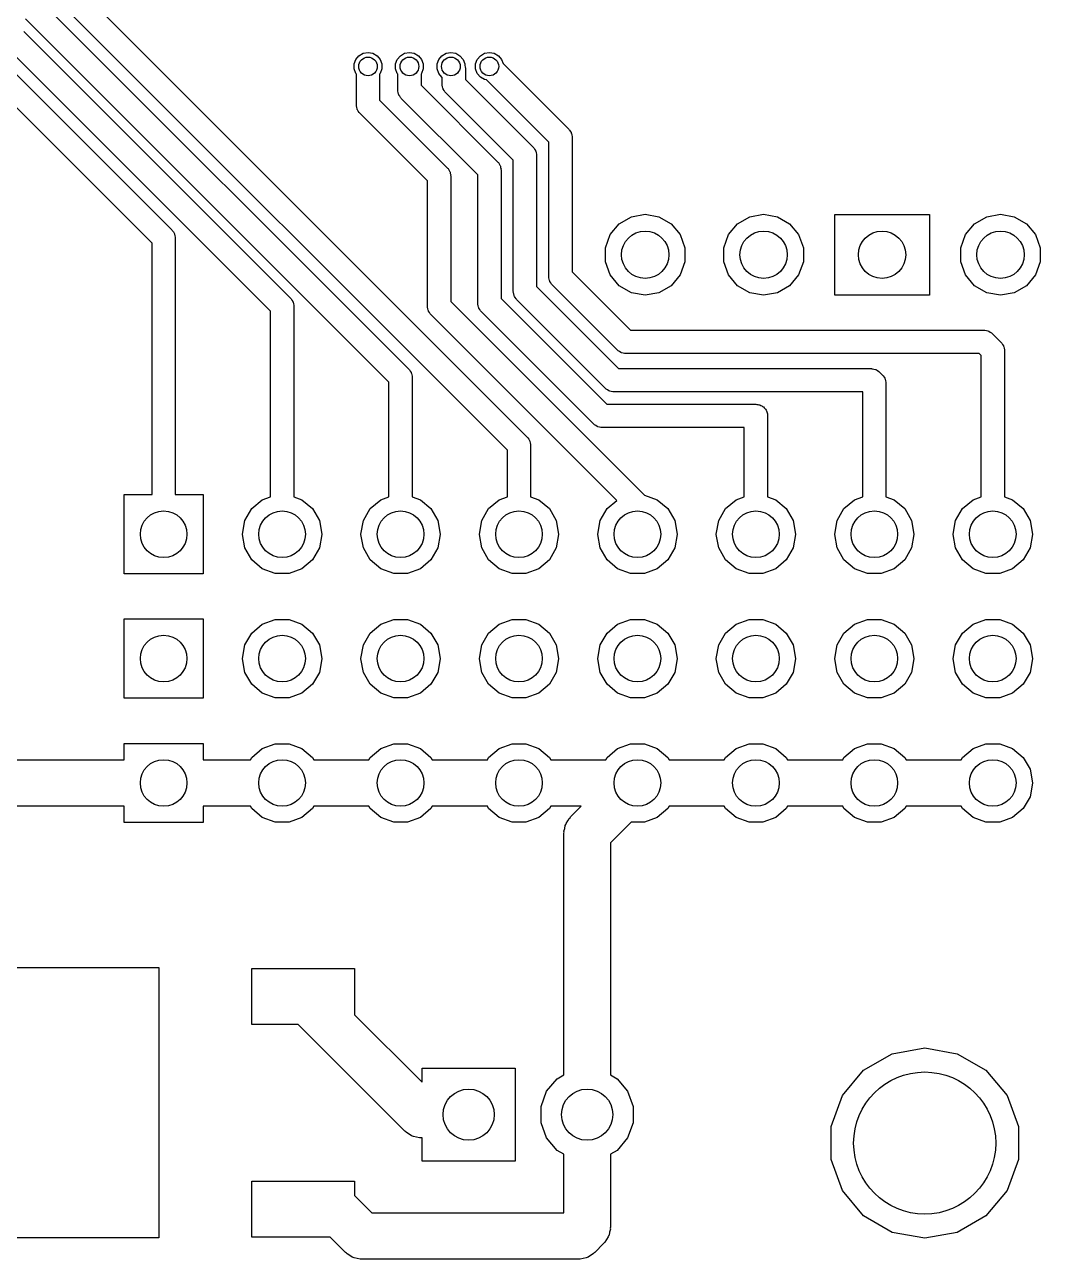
# Model space of a CAD drawing. Extents: x 10 to 287, y -200 to -10.
# Drawn here: x 120.4 to 142.18, y -108 to -81.53 of the extents above; entities that cross this region are included whole.
import ezdxf

# ---------------------------------------------------------------- set-up
doc = ezdxf.new("R2010")
doc.units = 0
doc.header["$MEASUREMENT"] = 0
doc.layers.add('BLACK', color=7, linetype='CONTINUOUS')

msp = doc.modelspace()

# ---------------------------------------------------------------- linework, layer by layer
at = {"layer": 'Black'}
for p, q in [((121.017, -80.2142), (131.177, -90.3742)), ((130.75, -90.6546), (120.737, -80.641)), ((120.698, -80.9747), (128.637, -88.9137)), ((128.21, -89.1941), (120.418, -81.4015)), ((120.382, -81.6747), (126.097, -87.3897)), ((125.67, -87.6701), (120.102, -82.1015)), ((127.465, -82.3707), (127.501, -82.2724)), ((127.501, -82.2724), (127.568, -82.1923)), ((127.568, -82.1923), (127.659, -82.14)), ((127.659, -82.14), (127.762, -82.1219)), ((127.762, -82.1219), (127.865, -82.14)), ((127.865, -82.14), (127.956, -82.1923)), ((127.956, -82.1923), (128.023, -82.2724)), ((128.023, -82.2724), (128.059, -82.3707)), ((128.354, -82.3707), (128.39, -82.2724)), ((128.39, -82.2724), (128.457, -82.1923)), ((128.457, -82.1923), (128.548, -82.14)), ((128.548, -82.14), (128.651, -82.1219)), ((128.651, -82.1219), (128.754, -82.14)), ((128.754, -82.14), (128.845, -82.1923)), ((128.845, -82.1923), (128.912, -82.2724)), ((128.912, -82.2724), (128.948, -82.3707)), ((129.243, -82.3707), (129.279, -82.2724)), ((129.279, -82.2724), (129.346, -82.1923)), ((129.346, -82.1923), (129.437, -82.14)), ((129.437, -82.14), (129.54, -82.1219)), ((129.54, -82.1219), (129.643, -82.14)), ((129.643, -82.14), (129.734, -82.1923)), ((129.734, -82.1923), (129.801, -82.2724)), ((129.801, -82.2724), (129.837, -82.3707)), ((130.069, -82.3707), (130.105, -82.2724)), ((130.105, -82.2724), (130.172, -82.1923)), ((130.172, -82.1923), (130.263, -82.14)), ((130.263, -82.14), (130.365, -82.1219)), ((130.365, -82.1219), (130.468, -82.14)), ((130.468, -82.14), (130.559, -82.1923)), ((130.559, -82.1923), (130.626, -82.2724)), ((130.626, -82.2724), (130.659, -82.3633)), ((120.065, -82.4367), (123.557, -85.9292)), ((127.465, -82.4753), (127.465, -82.3707)), ((127.501, -82.5736), (127.465, -82.4753)), ((127.512, -82.5864), (127.501, -82.5736)), ((127.512, -83.2485), (127.512, -82.5864)), ((128.023, -82.5736), (128.012, -82.5864)), ((128.012, -82.5864), (128.012, -83.1449)), ((128.059, -82.4753), (128.023, -82.5736)), ((128.059, -82.3707), (128.059, -82.4753)), ((128.354, -82.4753), (128.354, -82.3707)), ((128.39, -82.5736), (128.354, -82.4753)), ((128.401, -82.5864), (128.39, -82.5736)), ((128.401, -82.931), (128.401, -82.5864)), ((128.912, -82.5736), (128.901, -82.5864)), ((128.901, -82.5864), (128.901, -82.8274)), ((128.948, -82.4753), (128.912, -82.5736)), ((128.948, -82.3707), (128.948, -82.4753)), ((129.243, -82.4753), (129.243, -82.3707)), ((129.279, -82.5736), (129.243, -82.4753)), ((129.346, -82.6537), (129.279, -82.5736)), ((129.837, -82.3707), (129.837, -82.3978)), ((129.837, -82.3978), (129.838, -82.401)), ((129.838, -82.401), (129.844, -82.4332)), ((129.844, -82.4332), (129.853, -82.4647)), ((129.853, -82.4647), (129.852, -82.4757)), ((129.852, -82.4757), (129.853, -82.4865)), ((129.853, -82.4865), (129.853, -82.7004)), ((130.069, -82.4753), (130.069, -82.3707)), ((130.105, -82.5736), (130.069, -82.4753)), ((130.172, -82.6537), (130.105, -82.5736)), ((130.659, -82.3633), (132.066, -83.7702)), ((123.13, -86.2096), (119.784, -82.8635)), ((128.901, -82.8274), (130.542, -84.4687)), ((129.353, -82.6578), (129.346, -82.6537)), ((129.353, -82.804), (129.353, -82.6578)), ((129.355, -82.8148), (129.353, -82.804)), ((129.354, -82.8258), (129.355, -82.8148)), ((129.363, -82.8573), (129.354, -82.8258)), ((129.369, -82.8895), (129.363, -82.8573)), ((129.853, -82.7004), (131.304, -84.1512)), ((130.263, -82.706), (130.172, -82.6537)), ((130.302, -82.7129), (130.263, -82.706)), ((131.639, -84.0506), (130.302, -82.7129)), ((128.403, -82.9418), (128.401, -82.931)), ((128.402, -82.9528), (128.403, -82.9418)), ((128.41, -82.9843), (128.402, -82.9528)), ((128.416, -83.0165), (128.41, -82.9843)), ((128.422, -83.026), (128.416, -83.0165)), ((128.424, -83.0367), (128.422, -83.026)), ((128.443, -83.0634), (128.424, -83.0367)), ((128.459, -83.0917), (128.443, -83.0634)), ((128.468, -83.0988), (128.459, -83.0917)), ((128.474, -83.1078), (128.468, -83.0988)), ((130.115, -84.7491), (128.474, -83.1078)), ((129.374, -82.899), (129.369, -82.8895)), ((129.377, -82.9097), (129.374, -82.899)), ((129.396, -82.9364), (129.377, -82.9097)), ((129.412, -82.9647), (129.396, -82.9364)), ((129.42, -82.9718), (129.412, -82.9647)), ((129.427, -82.9808), (129.42, -82.9718)), ((130.877, -84.4316), (129.427, -82.9808)), ((127.514, -83.2593), (127.512, -83.2485)), ((127.513, -83.2703), (127.514, -83.2593)), ((127.521, -83.3018), (127.513, -83.2703)), ((127.527, -83.334), (127.521, -83.3018)), ((127.533, -83.3435), (127.527, -83.334)), ((127.535, -83.3542), (127.533, -83.3435)), ((127.554, -83.3809), (127.535, -83.3542)), ((127.57, -83.4092), (127.554, -83.3809)), ((128.012, -83.1449), (129.463, -84.5957)), ((127.579, -83.4163), (127.57, -83.4092)), ((127.585, -83.4253), (127.579, -83.4163)), ((129.036, -84.8761), (127.585, -83.4253)), ((132.066, -83.7702), (132.073, -83.7792)), ((132.073, -83.7792), (132.081, -83.7863)), ((132.081, -83.7863), (132.097, -83.8146)), ((132.097, -83.8146), (132.116, -83.8413)), ((132.116, -83.8413), (132.119, -83.852)), ((132.119, -83.852), (132.124, -83.8615)), ((132.124, -83.8615), (132.13, -83.8937)), ((132.13, -83.8937), (132.139, -83.9252)), ((132.139, -83.9252), (132.138, -83.9362)), ((131.304, -84.1512), (131.311, -84.1602)), ((131.311, -84.1602), (131.319, -84.1673)), ((131.319, -84.1673), (131.335, -84.1956)), ((131.335, -84.1956), (131.354, -84.2223)), ((131.639, -86.9315), (131.639, -84.0506)), ((132.138, -83.9362), (132.139, -83.947)), ((132.139, -83.947), (132.139, -86.8279)), ((130.877, -87.249), (130.877, -84.4316)), ((131.354, -84.2223), (131.357, -84.233)), ((131.357, -84.233), (131.362, -84.2425)), ((131.362, -84.2425), (131.368, -84.2747)), ((131.368, -84.2747), (131.377, -84.3062)), ((131.377, -84.3062), (131.376, -84.3172)), ((131.376, -84.3172), (131.377, -84.328)), ((131.377, -84.328), (131.377, -87.1454)), ((129.463, -84.5957), (129.469, -84.6047)), ((129.469, -84.6047), (129.478, -84.6118)), ((129.478, -84.6118), (129.494, -84.6401)), ((129.494, -84.6401), (129.513, -84.6668)), ((129.513, -84.6668), (129.515, -84.6775)), ((129.515, -84.6775), (129.521, -84.687)), ((129.521, -84.687), (129.527, -84.7192)), ((129.527, -84.7192), (129.535, -84.7507)), ((130.542, -84.4687), (130.549, -84.4777)), ((130.549, -84.4777), (130.557, -84.4848)), ((130.557, -84.4848), (130.573, -84.5131)), ((130.573, -84.5131), (130.592, -84.5398)), ((130.592, -84.5398), (130.595, -84.5505)), ((130.595, -84.5505), (130.6, -84.56)), ((130.6, -84.56), (130.606, -84.5922)), ((130.606, -84.5922), (130.615, -84.6237)), ((130.615, -84.6237), (130.614, -84.6347)), ((130.614, -84.6347), (130.615, -84.6455)), ((130.615, -84.6455), (130.615, -87.3994)), ((129.036, -87.5665), (129.036, -84.8761)), ((129.535, -84.7507), (129.534, -84.7617)), ((129.534, -84.7617), (129.536, -84.7725)), ((129.536, -84.7725), (129.536, -87.4629)), ((130.115, -87.503), (130.115, -84.7491)), ((133.148, -85.7975), (133.409, -85.647)), ((133.409, -85.647), (133.706, -85.5947)), ((133.706, -85.5947), (134.002, -85.647)), ((134.002, -85.647), (134.263, -85.7975)), ((135.688, -85.7975), (135.949, -85.647)), ((135.949, -85.647), (136.246, -85.5947)), ((136.246, -85.5947), (136.542, -85.647)), ((136.542, -85.647), (136.803, -85.7975)), ((137.77, -87.3252), (137.77, -85.598)), ((137.77, -85.598), (139.802, -85.598)), ((139.802, -85.598), (139.802, -87.3252)), ((140.768, -85.7975), (141.029, -85.647)), ((141.029, -85.647), (141.326, -85.5947)), ((141.326, -85.5947), (141.622, -85.647)), ((141.622, -85.647), (141.883, -85.7975)), ((123.557, -85.9292), (123.564, -85.9382)), ((123.564, -85.9382), (123.572, -85.9453)), ((123.572, -85.9453), (123.588, -85.9736)), ((123.588, -85.9736), (123.607, -86.0003)), ((123.607, -86.0003), (123.61, -86.011)), ((123.61, -86.011), (123.615, -86.0205)), ((123.615, -86.0205), (123.621, -86.0527)), ((132.852, -86.3111), (132.955, -86.0282)), ((132.955, -86.0282), (133.148, -85.7975)), ((134.263, -85.7975), (134.456, -86.0282)), ((134.456, -86.0282), (134.559, -86.3111)), ((135.392, -86.3111), (135.495, -86.0282)), ((135.495, -86.0282), (135.688, -85.7975)), ((136.803, -85.7975), (136.996, -86.0282)), ((136.996, -86.0282), (137.099, -86.3111)), ((140.472, -86.3111), (140.575, -86.0282)), ((140.575, -86.0282), (140.768, -85.7975)), ((141.883, -85.7975), (142.076, -86.0282)), ((142.076, -86.0282), (142.179, -86.3111)), ((123.13, -91.606), (123.13, -86.2096)), ((123.621, -86.0527), (123.63, -86.0842)), ((123.63, -86.0842), (123.629, -86.0952)), ((123.629, -86.0952), (123.63, -86.106)), ((123.63, -86.106), (123.63, -91.606)), ((132.852, -86.6121), (132.852, -86.3111)), ((134.559, -86.3111), (134.559, -86.6121)), ((135.392, -86.6121), (135.392, -86.3111)), ((137.099, -86.3111), (137.099, -86.6121)), ((140.472, -86.6121), (140.472, -86.3111)), ((142.179, -86.3111), (142.179, -86.6121)), ((132.139, -86.8279), (133.39, -88.0785)), ((132.955, -86.895), (132.852, -86.6121)), ((134.559, -86.6121), (134.456, -86.895)), ((135.495, -86.895), (135.392, -86.6121)), ((137.099, -86.6121), (136.996, -86.895)), ((140.575, -86.895), (140.472, -86.6121)), ((142.179, -86.6121), (142.076, -86.895)), ((131.641, -86.9423), (131.639, -86.9315)), ((131.64, -86.9533), (131.641, -86.9423)), ((131.649, -86.9848), (131.64, -86.9533)), ((131.655, -87.017), (131.649, -86.9848)), ((131.66, -87.0265), (131.655, -87.017)), ((131.663, -87.0372), (131.66, -87.0265)), ((131.682, -87.0639), (131.663, -87.0372)), ((131.698, -87.0922), (131.682, -87.0639)), ((131.706, -87.0993), (131.698, -87.0922)), ((131.713, -87.1083), (131.706, -87.0993)), ((133.11, -88.5053), (131.713, -87.1083)), ((133.148, -87.1257), (132.955, -86.895)), ((134.456, -86.895), (134.263, -87.1257)), ((135.688, -87.1257), (135.495, -86.895)), ((136.996, -86.895), (136.803, -87.1257)), ((140.768, -87.1257), (140.575, -86.895)), ((142.076, -86.895), (141.883, -87.1257)), ((130.879, -87.2598), (130.877, -87.249)), ((130.878, -87.2708), (130.879, -87.2598)), ((130.887, -87.3023), (130.878, -87.2708)), ((130.893, -87.3345), (130.887, -87.3023)), ((130.898, -87.344), (130.893, -87.3345)), ((130.901, -87.3547), (130.898, -87.344)), ((130.92, -87.3814), (130.901, -87.3547)), ((131.377, -87.1454), (133.136, -88.904)), ((133.409, -87.2762), (133.148, -87.1257)), ((133.706, -87.3285), (133.409, -87.2762)), ((134.002, -87.2762), (133.706, -87.3285)), ((134.263, -87.1257), (134.002, -87.2762)), ((135.949, -87.2762), (135.688, -87.1257)), ((136.246, -87.3285), (135.949, -87.2762)), ((136.542, -87.2762), (136.246, -87.3285)), ((136.803, -87.1257), (136.542, -87.2762)), ((139.802, -87.3252), (137.77, -87.3252)), ((141.029, -87.2762), (140.768, -87.1257)), ((141.326, -87.3285), (141.029, -87.2762)), ((141.622, -87.2762), (141.326, -87.3285)), ((141.883, -87.1257), (141.622, -87.2762)), ((126.097, -87.3897), (126.104, -87.3987)), ((126.104, -87.3987), (126.112, -87.4058)), ((126.112, -87.4058), (126.128, -87.4341)), ((126.128, -87.4341), (126.147, -87.4608)), ((126.147, -87.4608), (126.15, -87.4715)), ((126.15, -87.4715), (126.155, -87.481)), ((126.155, -87.481), (126.161, -87.5132)), ((126.161, -87.5132), (126.17, -87.5447)), ((126.17, -87.5447), (126.169, -87.5557)), ((126.169, -87.5557), (126.17, -87.5665)), ((126.17, -87.5665), (126.17, -91.6529)), ((129.038, -87.5773), (129.036, -87.5665)), ((129.037, -87.5883), (129.038, -87.5773)), ((129.045, -87.6198), (129.037, -87.5883)), ((129.051, -87.652), (129.045, -87.6198)), ((129.536, -87.4629), (133.689, -91.616)), ((130.117, -87.5138), (130.115, -87.503)), ((130.116, -87.5248), (130.117, -87.5138)), ((130.125, -87.5563), (130.116, -87.5248)), ((130.131, -87.5885), (130.125, -87.5563)), ((130.136, -87.598), (130.131, -87.5885)), ((130.139, -87.6087), (130.136, -87.598)), ((130.158, -87.6354), (130.139, -87.6087)), ((130.174, -87.6637), (130.158, -87.6354)), ((130.615, -87.3994), (132.882, -89.666)), ((130.936, -87.4097), (130.92, -87.3814)), ((130.944, -87.4168), (130.936, -87.4097)), ((130.951, -87.4258), (130.944, -87.4168)), ((132.856, -89.3308), (130.951, -87.4258)), ((125.67, -91.6529), (125.67, -87.6701)), ((129.057, -87.6615), (129.051, -87.652)), ((129.059, -87.6722), (129.057, -87.6615)), ((129.078, -87.6989), (129.059, -87.6722)), ((129.094, -87.7272), (129.078, -87.6989)), ((129.103, -87.7343), (129.094, -87.7272)), ((129.109, -87.7433), (129.103, -87.7343)), ((133.098, -91.7317), (129.109, -87.7433)), ((130.182, -87.6708), (130.174, -87.6637)), ((130.189, -87.6798), (130.182, -87.6708)), ((132.602, -90.0928), (130.189, -87.6798)), ((133.39, -88.0785), (140.97, -88.0785)), ((140.97, -88.0785), (140.981, -88.0804)), ((140.981, -88.0804), (140.992, -88.0795)), ((140.992, -88.0795), (141.023, -88.0879)), ((141.023, -88.0879), (141.056, -88.0936)), ((141.056, -88.0936), (141.065, -88.0991)), ((141.065, -88.0991), (141.076, -88.1019)), ((141.076, -88.1019), (141.102, -88.1207)), ((141.102, -88.1207), (141.131, -88.137)), ((141.131, -88.137), (141.138, -88.1454)), ((141.138, -88.1454), (141.147, -88.1517)), ((141.147, -88.1517), (141.337, -88.3422)), ((141.337, -88.3422), (141.344, -88.3512)), ((141.344, -88.3512), (141.352, -88.3583)), ((141.352, -88.3583), (141.368, -88.3866)), ((141.368, -88.3866), (141.387, -88.4133)), ((141.387, -88.4133), (141.39, -88.424)), ((141.39, -88.424), (141.395, -88.4335)), ((141.395, -88.4335), (141.401, -88.4657)), ((133.119, -88.5116), (133.11, -88.5053)), ((133.126, -88.52), (133.119, -88.5116)), ((133.154, -88.5363), (133.126, -88.52)), ((133.181, -88.5551), (133.154, -88.5363)), ((133.191, -88.5579), (133.181, -88.5551)), ((133.201, -88.5634), (133.191, -88.5579)), ((133.233, -88.5691), (133.201, -88.5634)), ((133.265, -88.5775), (133.233, -88.5691)), ((133.276, -88.5766), (133.265, -88.5775)), ((133.286, -88.5785), (133.276, -88.5766)), ((140.866, -88.5785), (133.286, -88.5785)), ((140.91, -88.6226), (140.866, -88.5785)), ((140.91, -91.6529), (140.91, -88.6226)), ((141.401, -88.4657), (141.41, -88.4972)), ((141.41, -88.4972), (141.409, -88.5082)), ((141.409, -88.5082), (141.41, -88.519)), ((141.41, -88.519), (141.41, -91.6529)), ((128.637, -88.9137), (128.644, -88.9227)), ((128.644, -88.9227), (128.652, -88.9298)), ((128.652, -88.9298), (128.668, -88.9581)), ((128.668, -88.9581), (128.687, -88.9848)), ((133.136, -88.904), (138.557, -88.904)), ((138.557, -88.904), (138.568, -88.9059)), ((138.568, -88.9059), (138.579, -88.905)), ((138.579, -88.905), (138.61, -88.9134)), ((138.61, -88.9134), (138.643, -88.9191)), ((138.643, -88.9191), (138.652, -88.9246)), ((138.652, -88.9246), (138.663, -88.9274)), ((138.663, -88.9274), (138.689, -88.9462)), ((138.689, -88.9462), (138.718, -88.9625)), ((138.718, -88.9625), (138.725, -88.9709)), ((128.21, -91.6529), (128.21, -89.1941)), ((128.687, -88.9848), (128.69, -88.9955)), ((128.69, -88.9955), (128.695, -89.005)), ((128.695, -89.005), (128.701, -89.0372)), ((128.701, -89.0372), (128.71, -89.0687)), ((128.71, -89.0687), (128.709, -89.0797)), ((128.709, -89.0797), (128.71, -89.0905)), ((128.71, -89.0905), (128.71, -91.6529)), ((138.725, -88.9709), (138.734, -88.9772)), ((138.734, -88.9772), (138.797, -89.0407)), ((138.797, -89.0407), (138.804, -89.0497)), ((138.804, -89.0497), (138.812, -89.0568)), ((138.812, -89.0568), (138.828, -89.0851)), ((138.828, -89.0851), (138.847, -89.1118)), ((138.847, -89.1118), (138.85, -89.1225)), ((138.85, -89.1225), (138.855, -89.132)), ((138.855, -89.132), (138.861, -89.1642)), ((138.861, -89.1642), (138.87, -89.1957)), ((138.87, -89.1957), (138.869, -89.2067)), ((138.869, -89.2067), (138.87, -89.2175)), ((138.87, -89.2175), (138.87, -91.6529)), ((132.865, -89.3371), (132.856, -89.3308)), ((132.872, -89.3455), (132.865, -89.3371)), ((132.9, -89.3618), (132.872, -89.3455)), ((132.927, -89.3806), (132.9, -89.3618)), ((132.937, -89.3834), (132.927, -89.3806)), ((132.947, -89.3889), (132.937, -89.3834)), ((132.979, -89.3946), (132.947, -89.3889)), ((133.011, -89.403), (132.979, -89.3946)), ((133.022, -89.4021), (133.011, -89.403)), ((133.032, -89.404), (133.022, -89.4021)), ((138.37, -89.404), (133.032, -89.404)), ((138.37, -91.6529), (138.37, -89.404)), ((132.882, -89.666), (136.081, -89.666)), ((136.081, -89.666), (136.102, -89.6698)), ((136.102, -89.6698), (136.124, -89.6698)), ((136.124, -89.6698), (136.144, -89.6773)), ((136.144, -89.6773), (136.166, -89.6811)), ((136.166, -89.6811), (136.185, -89.692)), ((136.185, -89.692), (136.206, -89.6995)), ((136.206, -89.6995), (136.222, -89.7136)), ((136.222, -89.7136), (136.241, -89.7245)), ((136.241, -89.7245), (136.255, -89.7412)), ((136.255, -89.7412), (136.272, -89.7553)), ((136.272, -89.7553), (136.283, -89.7742)), ((136.283, -89.7742), (136.297, -89.791)), ((136.297, -89.791), (136.304, -89.8116)), ((136.304, -89.8116), (136.315, -89.8305)), ((136.315, -89.8305), (136.319, -89.852)), ((136.319, -89.852), (136.327, -89.8726)), ((136.327, -89.8726), (136.327, -89.8945)), ((136.327, -89.8945), (136.331, -89.916)), ((136.331, -89.916), (136.331, -91.6529)), ((132.611, -90.0991), (132.602, -90.0928)), ((132.618, -90.1075), (132.611, -90.0991)), ((132.646, -90.1238), (132.618, -90.1075)), ((132.673, -90.1426), (132.646, -90.1238)), ((132.683, -90.1454), (132.673, -90.1426)), ((132.693, -90.1509), (132.683, -90.1454)), ((132.725, -90.1566), (132.693, -90.1509)), ((132.757, -90.165), (132.725, -90.1566)), ((132.768, -90.1641), (132.757, -90.165)), ((132.779, -90.166), (132.768, -90.1641)), ((135.831, -90.166), (132.779, -90.166)), ((135.831, -91.6529), (135.831, -90.166)), ((131.177, -90.3742), (131.184, -90.3832)), ((131.184, -90.3832), (131.192, -90.3903)), ((131.192, -90.3903), (131.208, -90.4186)), ((131.208, -90.4186), (131.227, -90.4453)), ((131.227, -90.4453), (131.23, -90.456)), ((131.23, -90.456), (131.235, -90.4655)), ((131.235, -90.4655), (131.241, -90.4977)), ((131.241, -90.4977), (131.25, -90.5292)), ((131.25, -90.5292), (131.249, -90.5402)), ((131.249, -90.5402), (131.25, -90.551)), ((131.25, -90.551), (131.25, -91.6529)), ((130.75, -91.6529), (130.75, -90.6546)), ((122.53, -93.306), (122.53, -91.606)), ((122.53, -91.606), (123.13, -91.606)), ((123.63, -91.606), (124.23, -91.606)), ((124.23, -91.606), (124.23, -93.306)), ((125.269, -91.9064), (125.495, -91.7166)), ((125.495, -91.7166), (125.67, -91.6529)), ((126.17, -91.6529), (126.346, -91.7166)), ((126.346, -91.7166), (126.572, -91.9064)), ((127.809, -91.9064), (128.035, -91.7166)), ((128.035, -91.7166), (128.21, -91.6529)), ((128.71, -91.6529), (128.886, -91.7166)), ((128.886, -91.7166), (129.112, -91.9064)), ((130.349, -91.9064), (130.576, -91.7166)), ((130.576, -91.7166), (130.75, -91.6529)), ((131.25, -91.6529), (131.425, -91.7166)), ((131.425, -91.7166), (131.652, -91.9064)), ((132.889, -91.9064), (133.098, -91.7317)), ((133.689, -91.616), (133.965, -91.7166)), ((133.965, -91.7166), (134.192, -91.9064)), ((135.429, -91.9064), (135.655, -91.7166)), ((135.655, -91.7166), (135.831, -91.6529)), ((136.331, -91.6529), (136.505, -91.7166)), ((136.505, -91.7166), (136.732, -91.9064)), ((137.969, -91.9064), (138.195, -91.7166)), ((138.195, -91.7166), (138.37, -91.6529)), ((138.87, -91.6529), (139.046, -91.7166)), ((139.046, -91.7166), (139.272, -91.9064)), ((140.509, -91.9064), (140.736, -91.7166)), ((140.736, -91.7166), (140.91, -91.6529)), ((141.41, -91.6529), (141.585, -91.7166)), ((141.585, -91.7166), (141.812, -91.9064)), ((125.122, -92.162), (125.269, -91.9064)), ((126.572, -91.9064), (126.719, -92.162)), ((127.662, -92.162), (127.809, -91.9064)), ((129.112, -91.9064), (129.259, -92.162)), ((130.202, -92.162), (130.349, -91.9064)), ((131.652, -91.9064), (131.799, -92.162)), ((132.742, -92.162), (132.889, -91.9064)), ((134.192, -91.9064), (134.339, -92.162)), ((135.282, -92.162), (135.429, -91.9064)), ((136.732, -91.9064), (136.879, -92.162)), ((137.822, -92.162), (137.969, -91.9064)), ((139.272, -91.9064), (139.419, -92.162)), ((140.362, -92.162), (140.509, -91.9064)), ((141.812, -91.9064), (141.959, -92.162)), ((125.07, -92.4528), (125.122, -92.162)), ((126.719, -92.162), (126.77, -92.4528)), ((127.61, -92.4528), (127.662, -92.162)), ((129.259, -92.162), (129.31, -92.4528)), ((130.15, -92.4528), (130.202, -92.162)), ((131.799, -92.162), (131.85, -92.4528)), ((132.69, -92.4528), (132.742, -92.162)), ((134.339, -92.162), (134.391, -92.4528)), ((135.231, -92.4528), (135.282, -92.162)), ((136.879, -92.162), (136.93, -92.4528)), ((137.77, -92.4528), (137.822, -92.162)), ((139.419, -92.162), (139.47, -92.4528)), ((140.31, -92.4528), (140.362, -92.162)), ((141.959, -92.162), (142.011, -92.4528)), ((125.07, -92.4592), (125.07, -92.4528)), ((125.122, -92.75), (125.07, -92.4592)), ((126.77, -92.4592), (126.719, -92.75)), ((126.77, -92.4528), (126.77, -92.4592)), ((127.61, -92.4592), (127.61, -92.4528)), ((127.662, -92.75), (127.61, -92.4592)), ((129.31, -92.4592), (129.259, -92.75)), ((129.31, -92.4528), (129.31, -92.4592)), ((130.15, -92.4592), (130.15, -92.4528)), ((130.202, -92.75), (130.15, -92.4592)), ((131.85, -92.4592), (131.799, -92.75)), ((131.85, -92.4528), (131.85, -92.4592)), ((132.69, -92.4592), (132.69, -92.4528)), ((132.742, -92.75), (132.69, -92.4592)), ((134.391, -92.4592), (134.339, -92.75)), ((134.391, -92.4528), (134.391, -92.4592)), ((135.231, -92.4592), (135.231, -92.4528)), ((135.282, -92.75), (135.231, -92.4592)), ((136.93, -92.4592), (136.879, -92.75)), ((136.93, -92.4528), (136.93, -92.4592)), ((137.77, -92.4592), (137.77, -92.4528)), ((137.822, -92.75), (137.77, -92.4592)), ((139.47, -92.4592), (139.419, -92.75)), ((139.47, -92.4528), (139.47, -92.4592)), ((140.31, -92.4592), (140.31, -92.4528)), ((140.362, -92.75), (140.31, -92.4592)), ((142.011, -92.4592), (141.959, -92.75)), ((142.011, -92.4528), (142.011, -92.4592)), ((125.269, -93.0056), (125.122, -92.75)), ((126.719, -92.75), (126.572, -93.0056)), ((127.809, -93.0056), (127.662, -92.75)), ((129.259, -92.75), (129.112, -93.0056)), ((130.349, -93.0056), (130.202, -92.75)), ((131.799, -92.75), (131.652, -93.0056)), ((132.889, -93.0056), (132.742, -92.75)), ((134.339, -92.75), (134.192, -93.0056)), ((135.429, -93.0056), (135.282, -92.75)), ((136.879, -92.75), (136.732, -93.0056)), ((137.969, -93.0056), (137.822, -92.75)), ((139.419, -92.75), (139.272, -93.0056)), ((140.509, -93.0056), (140.362, -92.75)), ((141.959, -92.75), (141.812, -93.0056)), ((125.495, -93.1954), (125.269, -93.0056)), ((125.773, -93.2963), (125.495, -93.1954)), ((126.346, -93.1954), (126.068, -93.2963)), ((126.572, -93.0056), (126.346, -93.1954)), ((128.035, -93.1954), (127.809, -93.0056)), ((128.313, -93.2963), (128.035, -93.1954)), ((128.886, -93.1954), (128.608, -93.2963)), ((129.112, -93.0056), (128.886, -93.1954)), ((130.576, -93.1954), (130.349, -93.0056)), ((130.853, -93.2963), (130.576, -93.1954)), ((131.425, -93.1954), (131.148, -93.2963)), ((131.652, -93.0056), (131.425, -93.1954)), ((133.115, -93.1954), (132.889, -93.0056)), ((133.393, -93.2963), (133.115, -93.1954)), ((133.965, -93.1954), (133.688, -93.2963)), ((134.192, -93.0056), (133.965, -93.1954)), ((135.655, -93.1954), (135.429, -93.0056)), ((135.933, -93.2963), (135.655, -93.1954)), ((136.505, -93.1954), (136.228, -93.2963)), ((136.732, -93.0056), (136.505, -93.1954)), ((138.195, -93.1954), (137.969, -93.0056)), ((138.473, -93.2963), (138.195, -93.1954)), ((139.046, -93.1954), (138.768, -93.2963)), ((139.272, -93.0056), (139.046, -93.1954)), ((140.736, -93.1954), (140.509, -93.0056)), ((141.013, -93.2963), (140.736, -93.1954)), ((141.585, -93.1954), (141.308, -93.2963)), ((141.812, -93.0056), (141.585, -93.1954)), ((124.23, -93.306), (122.53, -93.306)), ((126.068, -93.2963), (125.773, -93.2963)), ((128.608, -93.2963), (128.313, -93.2963)), ((131.148, -93.2963), (130.853, -93.2963)), ((133.688, -93.2963), (133.393, -93.2963)), ((136.228, -93.2963), (135.933, -93.2963)), ((138.768, -93.2963), (138.473, -93.2963)), ((141.308, -93.2963), (141.013, -93.2963)), ((122.53, -95.973), (122.53, -94.273)), ((122.53, -94.273), (124.23, -94.273)), ((124.23, -94.273), (124.23, -95.973)), ((125.269, -94.5734), (125.495, -94.3836)), ((125.495, -94.3836), (125.773, -94.2827)), ((125.773, -94.2827), (126.068, -94.2827)), ((126.068, -94.2827), (126.346, -94.3836)), ((126.346, -94.3836), (126.572, -94.5734)), ((127.809, -94.5734), (128.035, -94.3836)), ((128.035, -94.3836), (128.313, -94.2827)), ((128.313, -94.2827), (128.608, -94.2827)), ((128.608, -94.2827), (128.886, -94.3836)), ((128.886, -94.3836), (129.112, -94.5734)), ((130.349, -94.5734), (130.576, -94.3836)), ((130.576, -94.3836), (130.853, -94.2827)), ((130.853, -94.2827), (131.148, -94.2827)), ((131.148, -94.2827), (131.425, -94.3836)), ((131.425, -94.3836), (131.652, -94.5734)), ((132.889, -94.5734), (133.115, -94.3836)), ((133.115, -94.3836), (133.393, -94.2827)), ((133.393, -94.2827), (133.688, -94.2827)), ((133.688, -94.2827), (133.965, -94.3836)), ((133.965, -94.3836), (134.192, -94.5734)), ((135.429, -94.5734), (135.655, -94.3836)), ((135.655, -94.3836), (135.933, -94.2827)), ((135.933, -94.2827), (136.228, -94.2827)), ((136.228, -94.2827), (136.505, -94.3836)), ((136.505, -94.3836), (136.732, -94.5734)), ((137.969, -94.5734), (138.195, -94.3836)), ((138.195, -94.3836), (138.473, -94.2827)), ((138.473, -94.2827), (138.768, -94.2827)), ((138.768, -94.2827), (139.046, -94.3836)), ((139.046, -94.3836), (139.272, -94.5734)), ((140.509, -94.5734), (140.736, -94.3836)), ((140.736, -94.3836), (141.013, -94.2827)), ((141.013, -94.2827), (141.308, -94.2827)), ((141.308, -94.2827), (141.585, -94.3836)), ((141.585, -94.3836), (141.812, -94.5734)), ((125.122, -94.829), (125.269, -94.5734)), ((126.572, -94.5734), (126.719, -94.829)), ((127.662, -94.829), (127.809, -94.5734)), ((129.112, -94.5734), (129.259, -94.829)), ((130.202, -94.829), (130.349, -94.5734)), ((131.652, -94.5734), (131.799, -94.829)), ((132.742, -94.829), (132.889, -94.5734)), ((134.192, -94.5734), (134.339, -94.829)), ((135.282, -94.829), (135.429, -94.5734)), ((136.732, -94.5734), (136.879, -94.829)), ((137.822, -94.829), (137.969, -94.5734)), ((139.272, -94.5734), (139.419, -94.829)), ((140.362, -94.829), (140.509, -94.5734)), ((141.812, -94.5734), (141.959, -94.829)), ((125.07, -95.1198), (125.122, -94.829)), ((126.719, -94.829), (126.77, -95.1198)), ((127.61, -95.1198), (127.662, -94.829)), ((129.259, -94.829), (129.31, -95.1198)), ((130.15, -95.1198), (130.202, -94.829)), ((131.799, -94.829), (131.85, -95.1198)), ((132.69, -95.1198), (132.742, -94.829)), ((134.339, -94.829), (134.391, -95.1198)), ((135.231, -95.1198), (135.282, -94.829)), ((136.879, -94.829), (136.93, -95.1198)), ((137.77, -95.1198), (137.822, -94.829)), ((139.419, -94.829), (139.47, -95.1198)), ((140.31, -95.1198), (140.362, -94.829)), ((141.959, -94.829), (142.011, -95.1198)), ((125.07, -95.1262), (125.07, -95.1198)), ((125.122, -95.417), (125.07, -95.1262)), ((126.77, -95.1262), (126.719, -95.417)), ((126.77, -95.1198), (126.77, -95.1262)), ((127.61, -95.1262), (127.61, -95.1198)), ((127.662, -95.417), (127.61, -95.1262)), ((129.31, -95.1262), (129.259, -95.417)), ((129.31, -95.1198), (129.31, -95.1262)), ((130.15, -95.1262), (130.15, -95.1198)), ((130.202, -95.417), (130.15, -95.1262)), ((131.85, -95.1262), (131.799, -95.417)), ((131.85, -95.1198), (131.85, -95.1262)), ((132.69, -95.1262), (132.69, -95.1198)), ((132.742, -95.417), (132.69, -95.1262)), ((134.391, -95.1262), (134.339, -95.417)), ((134.391, -95.1198), (134.391, -95.1262)), ((135.231, -95.1262), (135.231, -95.1198)), ((135.282, -95.417), (135.231, -95.1262)), ((136.93, -95.1262), (136.879, -95.417)), ((136.93, -95.1198), (136.93, -95.1262)), ((137.77, -95.1262), (137.77, -95.1198)), ((137.822, -95.417), (137.77, -95.1262)), ((139.47, -95.1262), (139.419, -95.417)), ((139.47, -95.1198), (139.47, -95.1262)), ((140.31, -95.1262), (140.31, -95.1198)), ((140.362, -95.417), (140.31, -95.1262)), ((142.011, -95.1262), (141.959, -95.417)), ((142.011, -95.1198), (142.011, -95.1262)), ((125.269, -95.6726), (125.122, -95.417)), ((126.719, -95.417), (126.572, -95.6726)), ((127.809, -95.6726), (127.662, -95.417)), ((129.259, -95.417), (129.112, -95.6726)), ((130.349, -95.6726), (130.202, -95.417)), ((131.799, -95.417), (131.652, -95.6726)), ((132.889, -95.6726), (132.742, -95.417)), ((134.339, -95.417), (134.192, -95.6726)), ((135.429, -95.6726), (135.282, -95.417)), ((136.879, -95.417), (136.732, -95.6726)), ((137.969, -95.6726), (137.822, -95.417)), ((139.419, -95.417), (139.272, -95.6726)), ((140.509, -95.6726), (140.362, -95.417)), ((141.959, -95.417), (141.812, -95.6726)), ((125.495, -95.8624), (125.269, -95.6726)), ((126.572, -95.6726), (126.346, -95.8624)), ((128.035, -95.8624), (127.809, -95.6726)), ((129.112, -95.6726), (128.886, -95.8624)), ((130.576, -95.8624), (130.349, -95.6726)), ((131.652, -95.6726), (131.425, -95.8624)), ((133.115, -95.8624), (132.889, -95.6726)), ((134.192, -95.6726), (133.965, -95.8624)), ((135.655, -95.8624), (135.429, -95.6726)), ((136.732, -95.6726), (136.505, -95.8624)), ((138.195, -95.8624), (137.969, -95.6726)), ((139.272, -95.6726), (139.046, -95.8624)), ((140.736, -95.8624), (140.509, -95.6726)), ((141.812, -95.6726), (141.585, -95.8624)), ((124.23, -95.973), (122.53, -95.973)), ((125.773, -95.9633), (125.495, -95.8624)), ((126.068, -95.9633), (125.773, -95.9633)), ((126.346, -95.8624), (126.068, -95.9633)), ((128.313, -95.9633), (128.035, -95.8624)), ((128.608, -95.9633), (128.313, -95.9633)), ((128.886, -95.8624), (128.608, -95.9633)), ((130.853, -95.9633), (130.576, -95.8624)), ((131.148, -95.9633), (130.853, -95.9633)), ((131.425, -95.8624), (131.148, -95.9633)), ((133.393, -95.9633), (133.115, -95.8624)), ((133.688, -95.9633), (133.393, -95.9633)), ((133.965, -95.8624), (133.688, -95.9633)), ((135.933, -95.9633), (135.655, -95.8624)), ((136.228, -95.9633), (135.933, -95.9633)), ((136.505, -95.8624), (136.228, -95.9633)), ((138.473, -95.9633), (138.195, -95.8624)), ((138.768, -95.9633), (138.473, -95.9633)), ((139.046, -95.8624), (138.768, -95.9633)), ((141.013, -95.9633), (140.736, -95.8624)), ((141.308, -95.9633), (141.013, -95.9633)), ((141.585, -95.8624), (141.308, -95.9633)), ((122.53, -97.29), (122.53, -96.94)), ((122.53, -96.94), (124.23, -96.94)), ((124.23, -96.94), (124.23, -97.29)), ((125.269, -97.2404), (125.495, -97.0506)), ((125.495, -97.0506), (125.773, -96.9497)), ((125.773, -96.9497), (126.068, -96.9497)), ((126.068, -96.9497), (126.346, -97.0506)), ((126.346, -97.0506), (126.572, -97.2404)), ((127.809, -97.2404), (128.035, -97.0506)), ((128.035, -97.0506), (128.313, -96.9497)), ((128.313, -96.9497), (128.608, -96.9497)), ((128.608, -96.9497), (128.886, -97.0506)), ((128.886, -97.0506), (129.112, -97.2404)), ((130.349, -97.2404), (130.576, -97.0506)), ((130.576, -97.0506), (130.853, -96.9497)), ((130.853, -96.9497), (131.148, -96.9497)), ((131.148, -96.9497), (131.425, -97.0506)), ((131.425, -97.0506), (131.652, -97.2404)), ((132.889, -97.2404), (133.115, -97.0506)), ((133.115, -97.0506), (133.393, -96.9497)), ((133.393, -96.9497), (133.688, -96.9497)), ((133.688, -96.9497), (133.965, -97.0506)), ((133.965, -97.0506), (134.192, -97.2404)), ((135.429, -97.2404), (135.655, -97.0506)), ((135.655, -97.0506), (135.933, -96.9497)), ((135.933, -96.9497), (136.228, -96.9497)), ((136.228, -96.9497), (136.505, -97.0506)), ((136.505, -97.0506), (136.732, -97.2404)), ((137.969, -97.2404), (138.195, -97.0506)), ((138.195, -97.0506), (138.473, -96.9497)), ((138.473, -96.9497), (138.768, -96.9497)), ((138.768, -96.9497), (139.046, -97.0506)), ((139.046, -97.0506), (139.272, -97.2404)), ((140.509, -97.2404), (140.736, -97.0506)), ((140.736, -97.0506), (141.013, -96.9497)), ((141.013, -96.9497), (141.308, -96.9497)), ((141.308, -96.9497), (141.585, -97.0506)), ((141.585, -97.0506), (141.812, -97.2404)), ((116.172, -97.29), (122.53, -97.29)), ((124.23, -97.29), (125.241, -97.29)), ((125.241, -97.29), (125.269, -97.2404)), ((126.572, -97.2404), (126.6, -97.29)), ((126.6, -97.29), (127.781, -97.29)), ((127.781, -97.29), (127.809, -97.2404)), ((129.112, -97.2404), (129.14, -97.29)), ((129.14, -97.29), (130.321, -97.29)), ((130.321, -97.29), (130.349, -97.2404)), ((131.652, -97.2404), (131.68, -97.29)), ((131.68, -97.29), (132.861, -97.29)), ((132.861, -97.29), (132.889, -97.2404)), ((134.192, -97.2404), (134.22, -97.29)), ((134.22, -97.29), (135.401, -97.29)), ((135.401, -97.29), (135.429, -97.2404)), ((136.732, -97.2404), (136.76, -97.29)), ((136.76, -97.29), (137.941, -97.29)), ((137.941, -97.29), (137.969, -97.2404)), ((139.272, -97.2404), (139.3, -97.29)), ((139.3, -97.29), (140.481, -97.29)), ((140.481, -97.29), (140.509, -97.2404)), ((141.812, -97.2404), (141.959, -97.496)), ((141.959, -97.496), (142.011, -97.7868)), ((142.011, -97.7932), (141.959, -98.084)), ((142.011, -97.7868), (142.011, -97.7932)), ((141.959, -98.084), (141.812, -98.3396)), ((122.53, -98.29), (116.379, -98.29)), ((122.53, -98.64), (122.53, -98.29)), ((125.241, -98.29), (124.23, -98.29)), ((124.23, -98.29), (124.23, -98.64)), ((125.269, -98.3396), (125.241, -98.29)), ((125.495, -98.5294), (125.269, -98.3396)), ((126.572, -98.3396), (126.346, -98.5294)), ((126.6, -98.29), (126.572, -98.3396)), ((127.781, -98.29), (126.6, -98.29)), ((127.809, -98.3396), (127.781, -98.29)), ((128.035, -98.5294), (127.809, -98.3396)), ((129.112, -98.3396), (128.886, -98.5294)), ((129.14, -98.29), (129.112, -98.3396)), ((130.321, -98.29), (129.14, -98.29)), ((130.349, -98.3396), (130.321, -98.29)), ((130.576, -98.5294), (130.349, -98.3396)), ((131.652, -98.3396), (131.425, -98.5294)), ((131.68, -98.29), (131.652, -98.3396)), ((132.333, -98.29), (131.68, -98.29)), ((132.107, -98.5159), (132.333, -98.29)), ((134.192, -98.3396), (133.965, -98.5294)), ((134.22, -98.29), (134.192, -98.3396)), ((135.401, -98.29), (134.22, -98.29)), ((135.429, -98.3396), (135.401, -98.29)), ((135.655, -98.5294), (135.429, -98.3396)), ((136.732, -98.3396), (136.505, -98.5294)), ((136.76, -98.29), (136.732, -98.3396)), ((137.941, -98.29), (136.76, -98.29)), ((137.969, -98.3396), (137.941, -98.29)), ((138.195, -98.5294), (137.969, -98.3396)), ((139.272, -98.3396), (139.046, -98.5294)), ((139.3, -98.29), (139.272, -98.3396)), ((140.481, -98.29), (139.3, -98.29)), ((140.509, -98.3396), (140.481, -98.29)), ((140.736, -98.5294), (140.509, -98.3396)), ((141.812, -98.3396), (141.585, -98.5294)), ((124.23, -98.64), (122.53, -98.64)), ((125.773, -98.6303), (125.495, -98.5294)), ((126.068, -98.6303), (125.773, -98.6303)), ((126.346, -98.5294), (126.068, -98.6303)), ((128.313, -98.6303), (128.035, -98.5294)), ((128.608, -98.6303), (128.313, -98.6303)), ((128.886, -98.5294), (128.608, -98.6303)), ((130.853, -98.6303), (130.576, -98.5294)), ((131.148, -98.6303), (130.853, -98.6303)), ((131.425, -98.5294), (131.148, -98.6303)), ((131.98, -98.7628), (131.991, -98.6985)), ((131.991, -98.6985), (132.002, -98.6794)), ((132.002, -98.6794), (132.008, -98.6582)), ((132.008, -98.6582), (132.045, -98.6047)), ((132.045, -98.6047), (132.078, -98.5481)), ((132.078, -98.5481), (132.095, -98.534)), ((132.095, -98.534), (132.107, -98.5159)), ((133.407, -98.6303), (132.961, -99.0766)), ((133.688, -98.6303), (133.407, -98.6303)), ((133.965, -98.5294), (133.688, -98.6303)), ((135.933, -98.6303), (135.655, -98.5294)), ((136.228, -98.6303), (135.933, -98.6303)), ((136.505, -98.5294), (136.228, -98.6303)), ((138.473, -98.6303), (138.195, -98.5294)), ((138.768, -98.6303), (138.473, -98.6303)), ((139.046, -98.5294), (138.768, -98.6303)), ((141.013, -98.6303), (140.736, -98.5294)), ((141.308, -98.6303), (141.013, -98.6303)), ((141.585, -98.5294), (141.308, -98.6303)), ((131.961, -98.8695), (131.965, -98.8478)), ((131.961, -104.052), (131.961, -98.8695)), ((131.963, -98.8259), (131.98, -98.7628)), ((131.965, -98.8478), (131.963, -98.8259)), ((132.961, -99.0766), (132.961, -104.052)), ((116.874, -101.748), (123.274, -101.748)), ((123.274, -101.748), (123.274, -104.498)), ((125.274, -102.968), (125.274, -101.768)), ((125.274, -101.768), (127.474, -101.768)), ((127.474, -101.768), (127.474, -102.761)), ((126.267, -102.968), (125.274, -102.968)), ((128.554, -105.256), (126.267, -102.968)), ((127.474, -102.761), (128.922, -104.208)), ((139.002, -103.595), (139.7, -103.472)), ((139.7, -103.472), (140.398, -103.595)), ((138.389, -103.949), (139.002, -103.595)), ((140.398, -103.595), (141.011, -103.949)), ((128.922, -104.208), (128.922, -103.903)), ((128.922, -103.903), (130.92, -103.903)), ((130.92, -103.903), (130.92, -105.901)), ((131.815, -104.136), (131.961, -104.052)), ((132.961, -104.052), (133.107, -104.136)), ((137.934, -104.492), (138.389, -103.949)), ((141.011, -103.949), (141.466, -104.492)), ((131.592, -104.402), (131.815, -104.136)), ((133.107, -104.136), (133.33, -104.402)), ((123.274, -104.498), (123.274, -107.548)), ((131.473, -104.728), (131.592, -104.402)), ((133.33, -104.402), (133.449, -104.728)), ((137.691, -105.157), (137.934, -104.492)), ((141.466, -104.492), (141.709, -105.157)), ((131.473, -105.076), (131.473, -104.728)), ((133.449, -104.728), (133.449, -105.076)), ((131.592, -105.402), (131.473, -105.076)), ((133.449, -105.076), (133.33, -105.402)), ((128.572, -105.268), (128.554, -105.256)), ((128.587, -105.285), (128.572, -105.268)), ((128.643, -105.318), (128.587, -105.285)), ((128.697, -105.355), (128.643, -105.318)), ((128.718, -105.361), (128.697, -105.355)), ((128.737, -105.372), (128.718, -105.361)), ((128.801, -105.383), (128.737, -105.372)), ((137.691, -105.866), (137.691, -105.157)), ((141.709, -105.157), (141.709, -105.866)), ((128.864, -105.4), (128.801, -105.383)), ((128.886, -105.398), (128.864, -105.4)), ((128.908, -105.402), (128.886, -105.398)), ((128.922, -105.402), (128.908, -105.402)), ((128.922, -105.901), (128.922, -105.402)), ((131.815, -105.668), (131.592, -105.402)), ((133.33, -105.402), (133.107, -105.668)), ((130.92, -105.901), (128.922, -105.901)), ((131.961, -105.752), (131.815, -105.668)), ((131.961, -107.005), (131.961, -105.752)), ((133.107, -105.668), (132.961, -105.752)), ((132.961, -105.752), (132.961, -107.315)), ((137.934, -106.531), (137.691, -105.866)), ((141.709, -105.866), (141.466, -106.531)), ((125.274, -107.528), (125.274, -106.328)), ((125.274, -106.328), (127.474, -106.328)), ((127.474, -106.328), (127.474, -106.637)), ((127.474, -106.637), (127.842, -107.005)), ((138.389, -107.074), (137.934, -106.531)), ((141.466, -106.531), (141.011, -107.074)), ((127.842, -107.005), (131.961, -107.005)), ((139.002, -107.428), (138.389, -107.074)), ((141.011, -107.074), (140.398, -107.428)), ((132.931, -107.486), (132.92, -107.505)), ((132.942, -107.422), (132.931, -107.486)), ((132.959, -107.359), (132.942, -107.422)), ((132.961, -107.315), (132.957, -107.337)), ((132.957, -107.337), (132.959, -107.359)), ((139.7, -107.551), (139.002, -107.428)), ((140.398, -107.428), (139.7, -107.551)), ((123.274, -107.548), (120.224, -107.548)), ((126.95, -107.528), (125.274, -107.528)), ((127.281, -107.859), (126.95, -107.528)), ((132.815, -107.669), (132.624, -107.859)), ((132.827, -107.651), (132.815, -107.669)), ((132.844, -107.636), (132.827, -107.651)), ((132.877, -107.58), (132.844, -107.636)), ((132.914, -107.526), (132.877, -107.58)), ((132.92, -107.505), (132.914, -107.526)), ((127.299, -107.872), (127.281, -107.859)), ((127.314, -107.889), (127.299, -107.872)), ((127.37, -107.921), (127.314, -107.889)), ((127.424, -107.959), (127.37, -107.921)), ((127.445, -107.964), (127.424, -107.959)), ((127.464, -107.975), (127.445, -107.964)), ((127.528, -107.987), (127.464, -107.975)), ((127.591, -108.004), (127.528, -107.987)), ((127.613, -108.002), (127.591, -108.004)), ((127.635, -108.005), (127.613, -108.002)), ((132.27, -108.005), (127.635, -108.005)), ((132.292, -108.002), (132.27, -108.005)), ((132.314, -108.004), (132.292, -108.002)), ((132.377, -107.987), (132.314, -108.004)), ((132.442, -107.975), (132.377, -107.987)), ((132.461, -107.964), (132.442, -107.975)), ((132.482, -107.959), (132.461, -107.964)), ((132.535, -107.921), (132.482, -107.959)), ((132.592, -107.889), (132.535, -107.921)), ((132.606, -107.872), (132.592, -107.889)), ((132.624, -107.859), (132.606, -107.872))]:
    msp.add_line(p, q, dxfattribs=at)
for centre, radius in [((127.762, -82.423), 0.2), ((128.651, -82.423), 0.2), ((129.54, -82.423), 0.2), ((130.365, -82.423), 0.2), ((133.706, -86.4616), 0.508), ((136.246, -86.4616), 0.508), ((138.786, -86.4616), 0.508), ((141.326, -86.4616), 0.508), ((123.38, -92.456), 0.5), ((125.92, -92.456), 0.5), ((128.46, -92.456), 0.5), ((131, -92.456), 0.5), ((133.54, -92.456), 0.5), ((136.081, -92.456), 0.5), ((138.62, -92.456), 0.5), ((141.16, -92.456), 0.5), ((123.38, -95.123), 0.5), ((125.92, -95.123), 0.5), ((128.46, -95.123), 0.5), ((131, -95.123), 0.5), ((133.54, -95.123), 0.5), ((136.081, -95.123), 0.5), ((138.62, -95.123), 0.5), ((141.16, -95.123), 0.5), ((123.38, -97.79), 0.5), ((125.92, -97.79), 0.5), ((128.46, -97.79), 0.5), ((131, -97.79), 0.5), ((133.54, -97.79), 0.5), ((136.081, -97.79), 0.5), ((138.62, -97.79), 0.5), ((141.16, -97.79), 0.5), ((139.7, -105.512), 1.524), ((129.921, -104.902), 0.5486), ((132.461, -104.902), 0.5486)]:
    msp.add_circle(centre, radius, dxfattribs=at)

doc.saveas('drawing.dxf')
